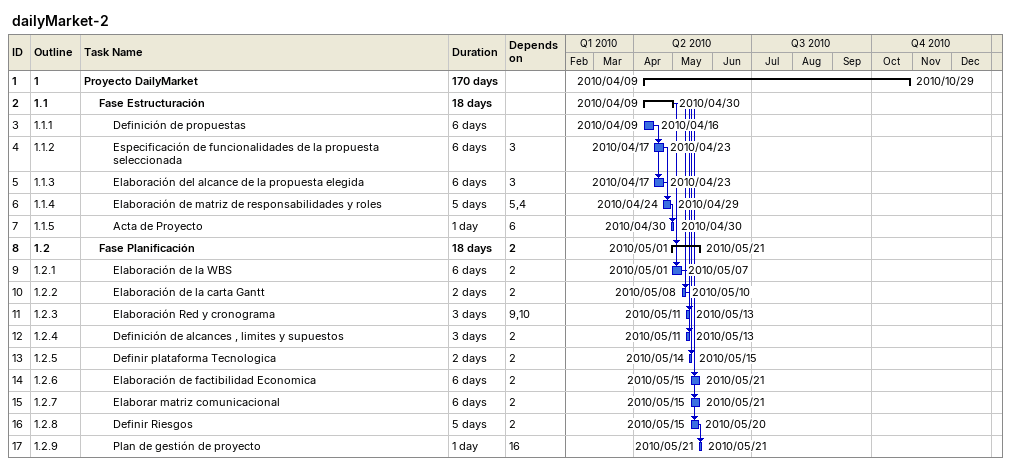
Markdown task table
dailyMarket-2

| ID | WBS | Task | Duration | Start | Finish | Predecessors |
|---|---|---|---|---|---|---|
| 1 | 1 | **Proyecto DailyMarket** | 170d | 2010-04-09 | 2010-10-29 |  |
| 2 | 1.1 | **Fase Estructuración** | 18d | 2010-04-09 | 2010-04-30 |  |
| 3 | 1.1.1 | Definición de propuestas | 6d | 2010-04-09 | 2010-04-16 |  |
| 4 | 1.1.2 | Especificación de funcionalidades de la propuesta seleccionada | 6d | 2010-04-17 | 2010-04-23 | 3 |
| 5 | 1.1.3 | Elaboración del alcance de la propuesta elegida | 6d | 2010-04-17 | 2010-04-23 | 3 |
| 6 | 1.1.4 | Elaboración de matriz de responsabilidades y roles | 5d | 2010-04-24 | 2010-04-29 | 5, 4 |
| 7 | 1.1.5 | Acta de Proyecto | 1d | 2010-04-30 | 2010-04-30 | 6 |
| 8 | 1.2 | **Fase Planificación** | 18d | 2010-05-01 | 2010-05-21 | 2 |
| 9 | 1.2.1 | Elaboración de la WBS | 6d | 2010-05-01 | 2010-05-07 | 2 |
| 10 | 1.2.2 | Elaboración de la carta Gantt | 2d | 2010-05-08 | 2010-05-10 | 2 |
| 11 | 1.2.3 | Elaboración Red y cronograma | 3d | 2010-05-11 | 2010-05-13 | 9, 10 |
| 12 | 1.2.4 | Definición de alcances , limites y supuestos | 3d | 2010-05-11 | 2010-05-13 | 2 |
| 13 | 1.2.5 | Definir plataforma Tecnologica | 2d | 2010-05-14 | 2010-05-15 | 2 |
| 14 | 1.2.6 | Elaboración de factibilidad Economica | 6d | 2010-05-15 | 2010-05-21 | 2 |
| 15 | 1.2.7 | Elaborar matriz comunicacional | 6d | 2010-05-15 | 2010-05-21 | 2 |
| 16 | 1.2.8 | Definir Riesgos | 5d | 2010-05-15 | 2010-05-20 | 2 |
| 17 | 1.2.9 | Plan de gestión de proyecto | 1d | 2010-05-21 | 2010-05-21 | 16 |
